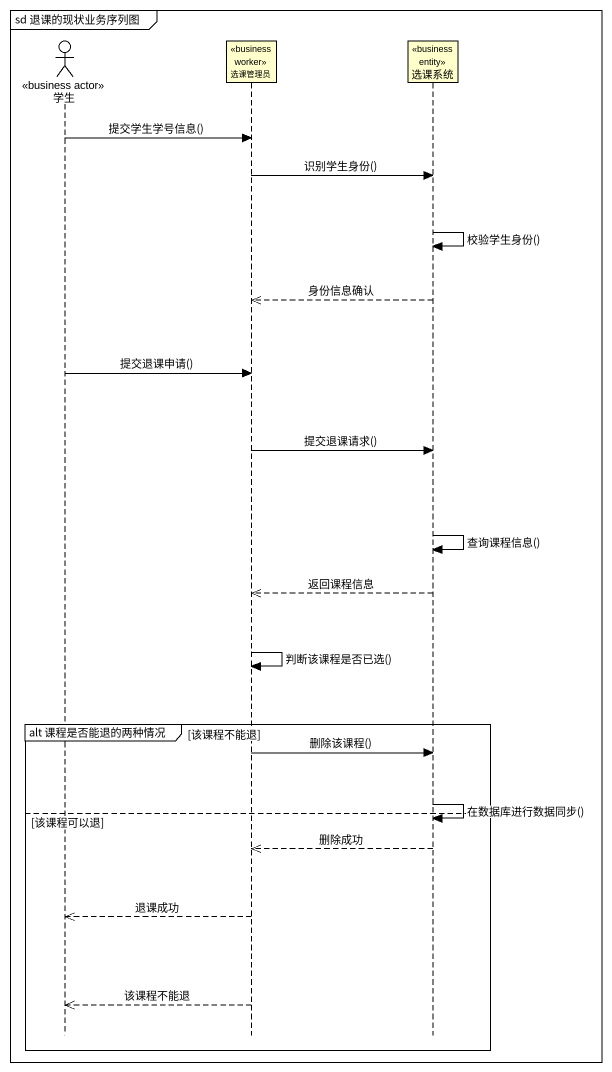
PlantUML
@startuml
mainframe sd 退课的现状业务序列图
hide footbox
actor 学生 <<business actor>>
participant 选课管理员 <<business worker>>
participant 选课系统 <<business entity>>

学生 -> 选课管理员 : 提交学生学号信息()
选课管理员 -> 选课系统 : 识别学生身份()
选课系统 -> 选课系统 : 校验学生身份()
选课系统 -->> 选课管理员 : 身份信息确认
学生 -> 选课管理员 : 提交退课申请()
选课管理员 -> 选课系统 : 提交退课请求()
选课系统 -> 选课系统 : 查询课程信息()
选课系统 -->> 选课管理员 : 返回课程信息
选课管理员 -> 选课管理员 : 判断该课程是否已选()
group alt 课程是否能退的两种情况 [该课程不能退]
  选课管理员 -> 选课系统 : 删除该课程()
  选课系统 -> 选课系统 : 在数据库进行数据同步()
else 该课程可以退
  选课系统 -->> 选课管理员 : 删除成功
  选课管理员 -->> 学生 : 退课成功
  选课管理员 -->> 学生 : 该课程不能退
end
@enduml
